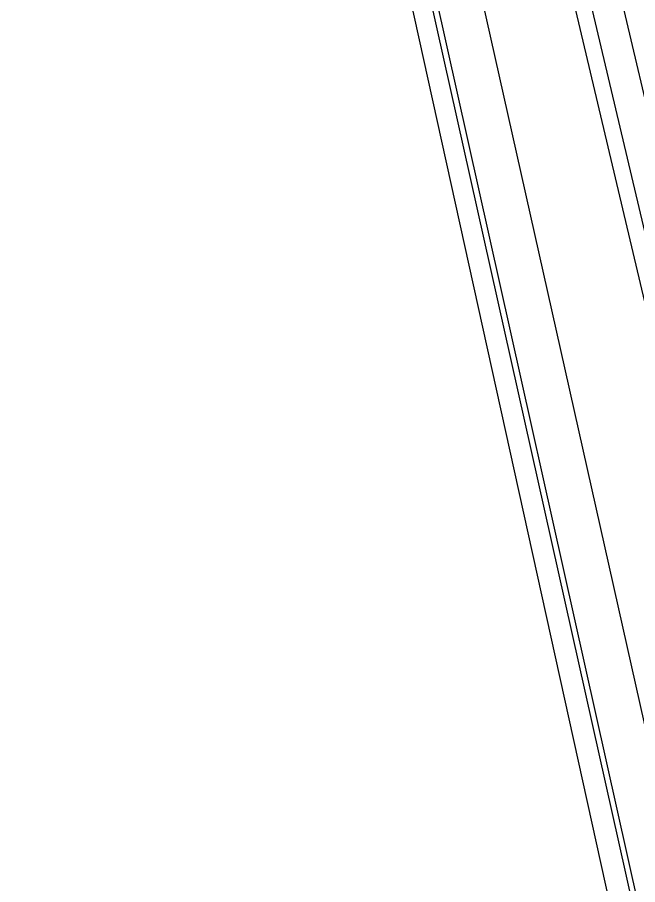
# Model space of a CAD drawing. Header units: inches. Extents: x -1841 to -80, y -100 to 1021.
# Drawn here: x -579.517 to -578.426, y 557.964 to 559.49 of the extents above; entities that cross this region are included whole.
import ezdxf

# ---------------------------------------------------------------- set-up
doc = ezdxf.new("R2010")
doc.units = ezdxf.units.IN
doc.header["$MEASUREMENT"] = 0
doc.layers.add('Edges', color=7, linetype='Continuous')
doc.layers.add('PDF_Geometry', color=7, linetype='Continuous', true_color=0x777777)

# ---------------------------------------------------------------- blocks, each defined once
blk = doc.blocks.new('infrared patio heater fr')
at = {"layer": 'Edges'}
for p, q in [((-40, -10.152), (40, -10.152)), ((-40, -11.382), (40, -11.382)), ((-50, -12.027), (50, -12.027))]:
    blk.add_line(p, q, dxfattribs=at)

msp = doc.modelspace()

# ---------------------------------------------------------------- linework, layer by layer
at = {"layer": 'PDF_Geometry', "color": 7, "lineweight": 25}
for points in [[(-634.0302, 531.9514), (-633.6166, 530.3796), (-619.3878, 533.5231), (-599.9473, 537.8249), (-590.1029, 493.8149), (-592.1711, 493.4013), (-591.592, 491.0022), (-589.6066, 491.4158), (-584.1467, 466.9291), (-581.7477, 467.4254), (-587.2075, 491.9949), (-567.5189, 496.3794), (-556.6818, 447.4886), (-554.0346, 448.0677), (-565.2026, 498.1166), (-573.0615, 533.3577), (-555.11, 537.3285), (-555.8546, 540.803), (-573.806, 536.7494), (-582.9058, 578.0295)], [(-573.7233, 536.8322), (-555.8546, 540.803), (-573.806, 536.8322), (-573.806, 536.7494), (-582.9058, 578.0295), (-573.7233, 536.8322), (-582.9058, 577.9468)], [(-573.6406, 536.9149), (-582.8231, 577.9468)]]:
    msp.add_lwpolyline(points, dxfattribs=at)

# ---------------------------------------------------------------- block references
at = {"color": 7, "lineweight": 25, "xscale": 0.04390327370764166, "yscale": 0.04390327370764166, "zscale": 0.04390327370764166, "rotation": 283.2542352373832}
msp.add_blockref('infrared patio heater fr', (-577.8206, 558.7708), dxfattribs=at)

doc.saveas('drawing.dxf')
